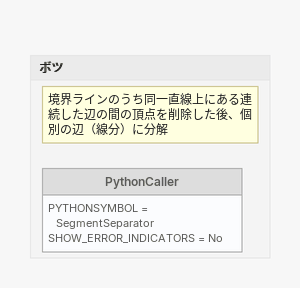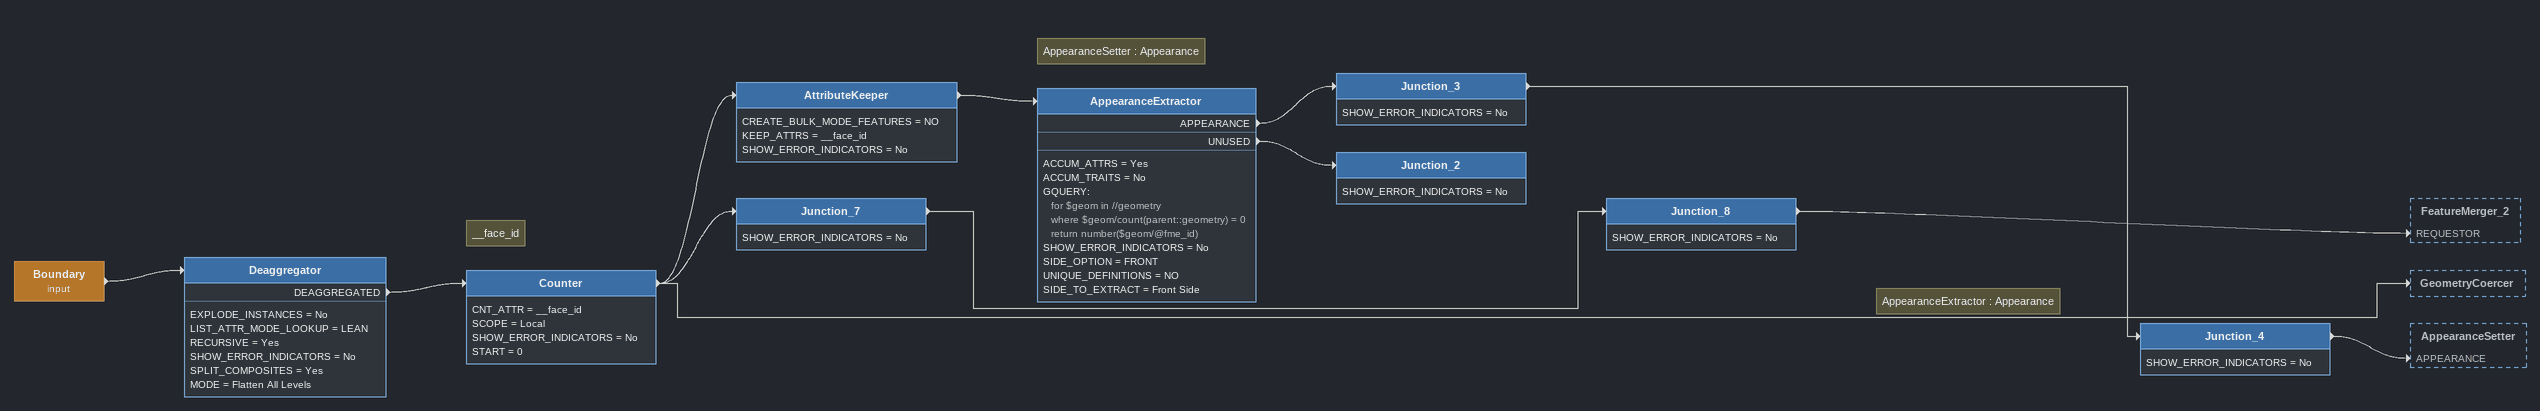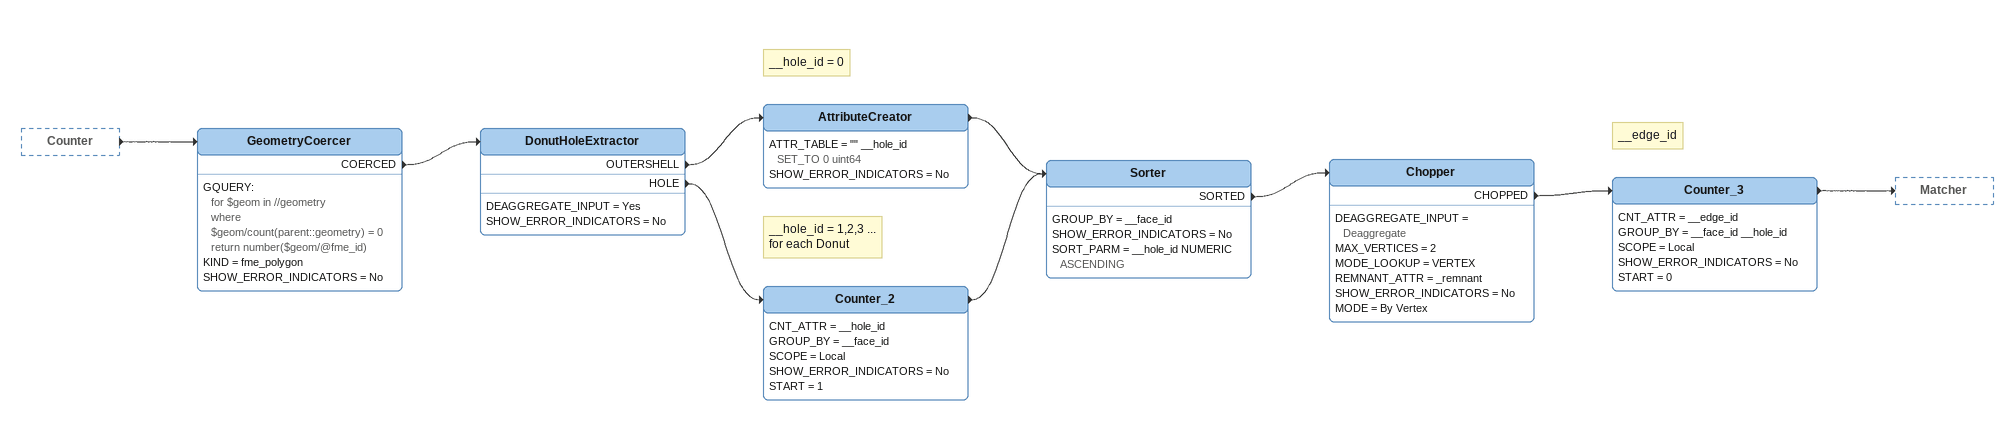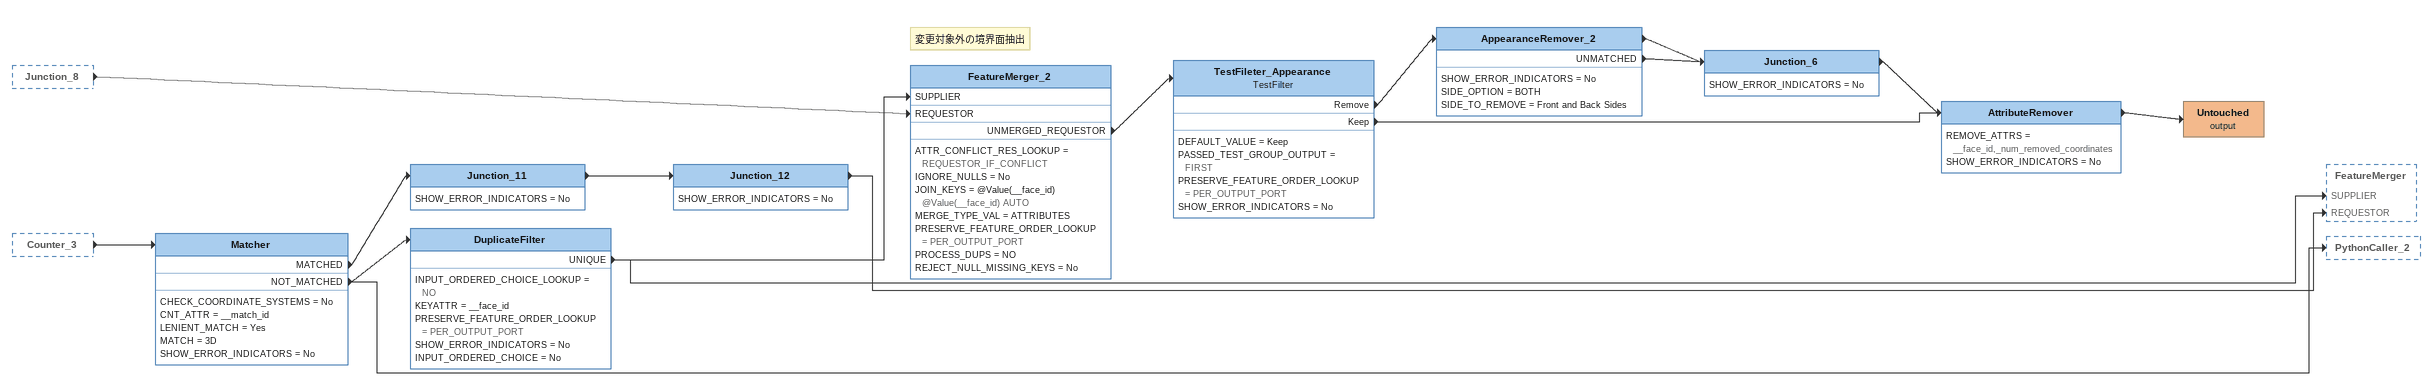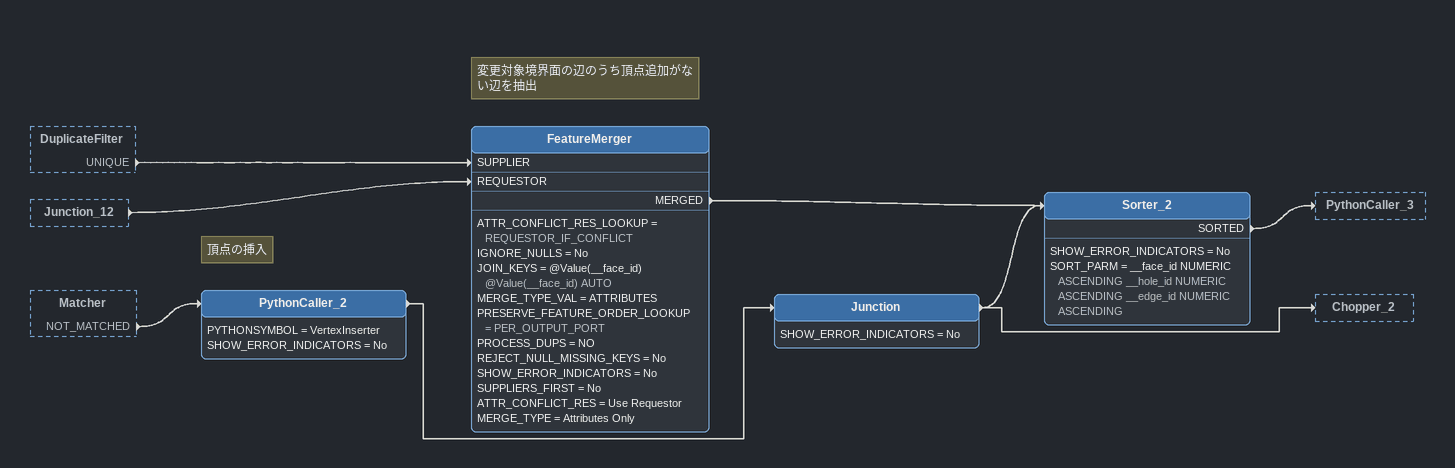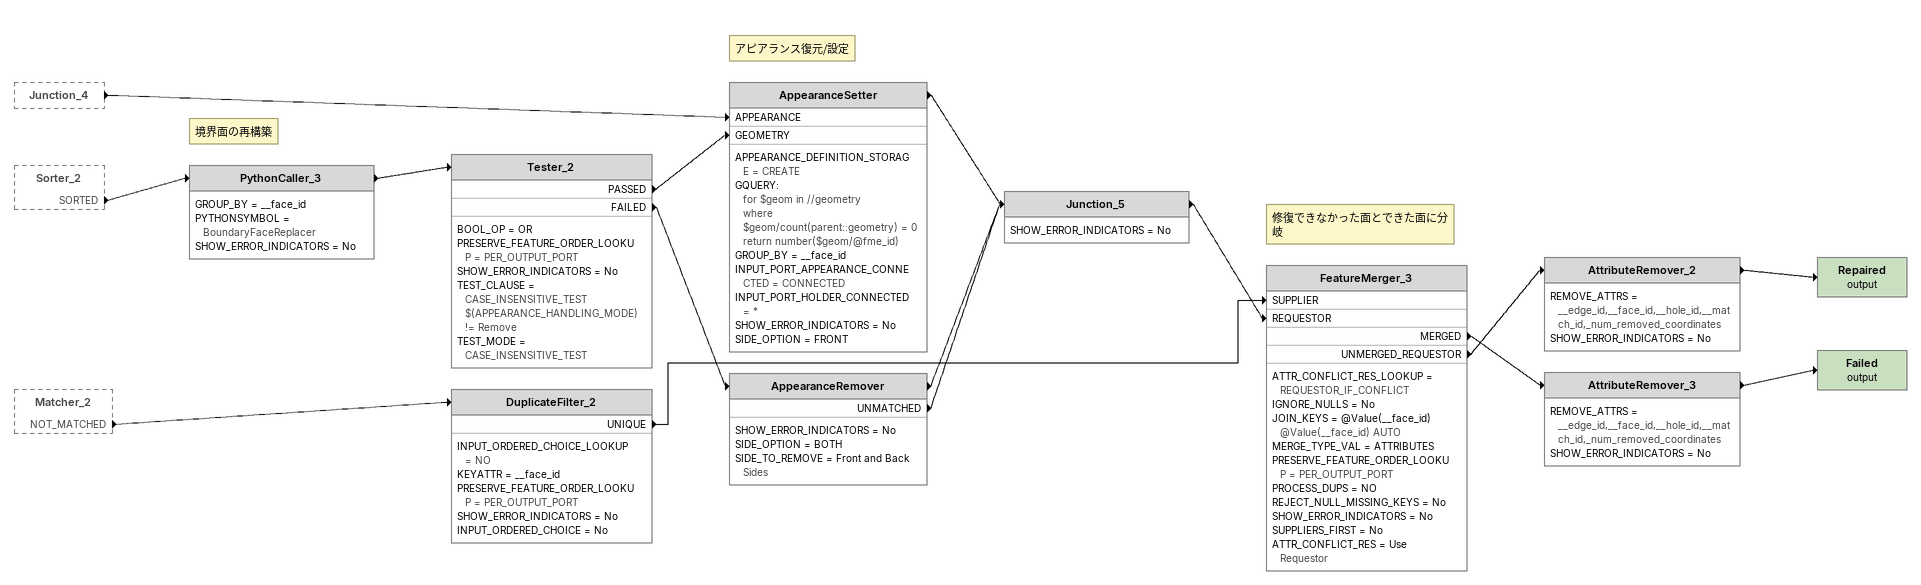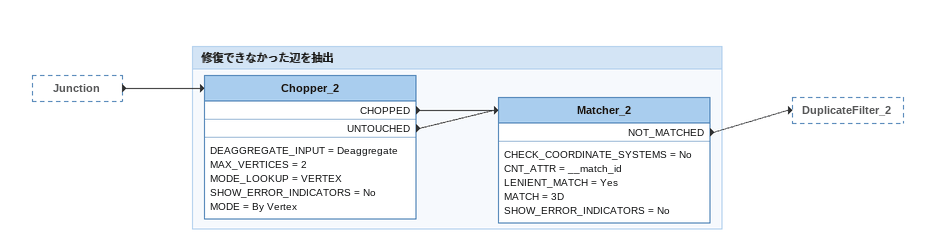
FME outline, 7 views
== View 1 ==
Bookmark: ボツ
Note: 境界ラインのうち同一直線上にある連続した辺の間の頂点を削除した後、個別の辺（線分）に分解
PythonCaller [off]
    PYTHONSYMBOL = SegmentSeparator
    SHOW_ERROR_INDICATORS = No

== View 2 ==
Boundary (input)
    -> Deaggregator
Deaggregator
    EXPLODE_INSTANCES = No
    LIST_ATTR_MODE_LOOKUP = LEAN
    RECURSIVE = Yes
    SHOW_ERROR_INDICATORS = No
    SPLIT_COMPOSITES = Yes
    MODE = Flatten All Levels
    DEAGGREGATED -> Counter
Note: __face_id
Counter
    CNT_ATTR = __face_id
    SCOPE = Local
    SHOW_ERROR_INDICATORS = No
    START = 0
    -> Junction_7
    -> GeometryCoercer
    -> AttributeKeeper
AttributeKeeper
    CREATE_BULK_MODE_FEATURES = NO
    KEEP_ATTRS = __face_id
    SHOW_ERROR_INDICATORS = No
    -> AppearanceExtractor
AppearanceExtractor
    ACCUM_ATTRS = Yes
    ACCUM_TRAITS = No
    GQUERY:
      for $geom in //geometry
      where $geom/count(parent::geometry) = 0
      return number($geom/@fme_id)
    SHOW_ERROR_INDICATORS = No
    SIDE_OPTION = FRONT
    UNIQUE_DEFINITIONS = NO
    SIDE_TO_EXTRACT = Front Side
    APPEARANCE -> Junction_3
    UNUSED -> Junction_2
Note: AppearanceSetter : Appearance
Junction_3
    SHOW_ERROR_INDICATORS = No
    -> Junction_4
Note: AppearanceExtractor : Appearance
Junction_4
    SHOW_ERROR_INDICATORS = No
    -> AppearanceSetter [APPEARANCE]
Junction_2
    SHOW_ERROR_INDICATORS = No
Junction_7
    SHOW_ERROR_INDICATORS = No
    -> Junction_8
Junction_8
    SHOW_ERROR_INDICATORS = No
    -> FeatureMerger_2 [REQUESTOR]

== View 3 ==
Counter [outside]
    -> GeometryCoercer
GeometryCoercer
    GQUERY:
      for $geom in //geometry
      where $geom/count(parent::geometry) = 0
      return number($geom/@fme_id)
    KIND = fme_polygon
    SHOW_ERROR_INDICATORS = No
    COERCED -> DonutHoleExtractor
DonutHoleExtractor
    DEAGGREGATE_INPUT = Yes
    SHOW_ERROR_INDICATORS = No
    OUTERSHELL -> AttributeCreator
    HOLE -> Counter_2
Note: __hole_id = 0
AttributeCreator
    ATTR_TABLE = "" __hole_id SET_TO 0 uint64
    SHOW_ERROR_INDICATORS = No
    -> Sorter
Note: __hole_id = 1,2,3 ... / for each Donut
Counter_2
    CNT_ATTR = __hole_id
    GROUP_BY = __face_id
    SCOPE = Local
    SHOW_ERROR_INDICATORS = No
    START = 1
    -> Sorter
Sorter
    GROUP_BY = __face_id
    SHOW_ERROR_INDICATORS = No
    SORT_PARM = __hole_id NUMERIC ASCENDING
    SORTED -> Chopper
Chopper
    DEAGGREGATE_INPUT = Deaggregate
    MAX_VERTICES = 2
    MODE_LOOKUP = VERTEX
    REMNANT_ATTR = _remnant
    SHOW_ERROR_INDICATORS = No
    MODE = By Vertex
    CHOPPED -> Counter_3
Note: __edge_id
Counter_3
    CNT_ATTR = __edge_id
    GROUP_BY = __face_id __hole_id
    SCOPE = Local
    SHOW_ERROR_INDICATORS = No
    START = 0
    -> Matcher

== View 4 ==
Junction_8 [outside]
    -> FeatureMerger_2 [REQUESTOR]
Counter_3 [outside]
    -> Matcher
Matcher
    CHECK_COORDINATE_SYSTEMS = No
    CNT_ATTR = __match_id
    LENIENT_MATCH = Yes
    MATCH = 3D
    SHOW_ERROR_INDICATORS = No
    MATCHED -> Junction_11
    NOT_MATCHED -> PythonCaller_2
    NOT_MATCHED -> DuplicateFilter
Junction_11
    SHOW_ERROR_INDICATORS = No
    -> Junction_12
Junction_12
    SHOW_ERROR_INDICATORS = No
    -> FeatureMerger [REQUESTOR]
DuplicateFilter
    INPUT_ORDERED_CHOICE_LOOKUP = NO
    KEYATTR = __face_id
    PRESERVE_FEATURE_ORDER_LOOKUP = PER_OUTPUT_PORT
    SHOW_ERROR_INDICATORS = No
    INPUT_ORDERED_CHOICE = No
    UNIQUE -> FeatureMerger_2 [SUPPLIER]
    UNIQUE -> FeatureMerger [SUPPLIER]
Note: 変更対象外の境界面抽出
FeatureMerger_2
    ATTR_CONFLICT_RES_LOOKUP = REQUESTOR_IF_CONFLICT
    IGNORE_NULLS = No
    JOIN_KEYS = @Value(__face_id) @Value(__face_id) AUTO
    MERGE_TYPE_VAL = ATTRIBUTES
    PRESERVE_FEATURE_ORDER_LOOKUP = PER_OUTPUT_PORT
    PROCESS_DUPS = NO
    REJECT_NULL_MISSING_KEYS = No
    UNMERGED_REQUESTOR -> TestFileter_Appearance
TestFileter_Appearance: TestFilter
    DEFAULT_VALUE = Keep
    PASSED_TEST_GROUP_OUTPUT = FIRST
    PRESERVE_FEATURE_ORDER_LOOKUP = PER_OUTPUT_PORT
    SHOW_ERROR_INDICATORS = No
    Remove -> AppearanceRemover_2
    Keep -> AttributeRemover
AppearanceRemover_2
    SHOW_ERROR_INDICATORS = No
    SIDE_OPTION = BOTH
    SIDE_TO_REMOVE = Front and Back Sides
    -> Junction_6
    UNMATCHED -> Junction_6
Junction_6
    SHOW_ERROR_INDICATORS = No
    -> AttributeRemover
AttributeRemover
    REMOVE_ATTRS = __face_id,_num_removed_coordinates
    SHOW_ERROR_INDICATORS = No
    -> Untouched (output)
Untouched (output)

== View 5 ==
DuplicateFilter [outside]
    UNIQUE -> FeatureMerger [SUPPLIER]
Junction_12 [outside]
    -> FeatureMerger [REQUESTOR]
Matcher [outside]
    NOT_MATCHED -> PythonCaller_2
Note: 変更対象境界面の辺のうち頂点追加がない辺を抽出
FeatureMerger
    ATTR_CONFLICT_RES_LOOKUP = REQUESTOR_IF_CONFLICT
    IGNORE_NULLS = No
    JOIN_KEYS = @Value(__face_id) @Value(__face_id) AUTO
    MERGE_TYPE_VAL = ATTRIBUTES
    PRESERVE_FEATURE_ORDER_LOOKUP = PER_OUTPUT_PORT
    PROCESS_DUPS = NO
    REJECT_NULL_MISSING_KEYS = No
    SHOW_ERROR_INDICATORS = No
    SUPPLIERS_FIRST = No
    ATTR_CONFLICT_RES = Use Requestor
    MERGE_TYPE = Attributes Only
    MERGED -> Sorter_2
Note: 頂点の挿入
PythonCaller_2
    PYTHONSYMBOL = VertexInserter
    SHOW_ERROR_INDICATORS = No
    -> Junction
Junction
    SHOW_ERROR_INDICATORS = No
    -> Sorter_2
    -> Chopper_2
Sorter_2
    SHOW_ERROR_INDICATORS = No
    SORT_PARM = __face_id NUMERIC ASCENDING __hole_id NUMERIC ASCENDING __edge_id NUMERIC ASCENDING
    SORTED -> PythonCaller_3

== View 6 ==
Junction_4 [outside]
    -> AppearanceSetter [APPEARANCE]
Sorter_2 [outside]
    SORTED -> PythonCaller_3
Matcher_2 [outside]
    NOT_MATCHED -> DuplicateFilter_2
Note: 境界面の再構築
PythonCaller_3
    GROUP_BY = __face_id
    PYTHONSYMBOL = BoundaryFaceReplacer
    SHOW_ERROR_INDICATORS = No
    -> Tester_2
Tester_2
    BOOL_OP = OR
    PRESERVE_FEATURE_ORDER_LOOKUP = PER_OUTPUT_PORT
    SHOW_ERROR_INDICATORS = No
    TEST_CLAUSE = CASE_INSENSITIVE_TEST $(APPEARANCE_HANDLING_MODE) != Remove
    TEST_MODE = CASE_INSENSITIVE_TEST
    PASSED -> AppearanceSetter [GEOMETRY]
    FAILED -> AppearanceRemover
Note: アピアランス復元/設定
AppearanceSetter
    APPEARANCE_DEFINITION_STORAGE = CREATE
    GQUERY:
      for $geom in //geometry
      where $geom/count(parent::geometry) = 0
      return number($geom/@fme_id)
    GROUP_BY = __face_id
    INPUT_PORT_APPEARANCE_CONNECTED = CONNECTED
    INPUT_PORT_HOLDER_CONNECTED = *
    SHOW_ERROR_INDICATORS = No
    SIDE_OPTION = FRONT
    -> Junction_5
AppearanceRemover
    SHOW_ERROR_INDICATORS = No
    SIDE_OPTION = BOTH
    SIDE_TO_REMOVE = Front and Back Sides
    -> Junction_5
    UNMATCHED -> Junction_5
Junction_5
    SHOW_ERROR_INDICATORS = No
    -> FeatureMerger_3 [REQUESTOR]
DuplicateFilter_2
    INPUT_ORDERED_CHOICE_LOOKUP = NO
    KEYATTR = __face_id
    PRESERVE_FEATURE_ORDER_LOOKUP = PER_OUTPUT_PORT
    SHOW_ERROR_INDICATORS = No
    INPUT_ORDERED_CHOICE = No
    UNIQUE -> FeatureMerger_3 [SUPPLIER]
Note: 修復できなかった面とできた面に分岐
FeatureMerger_3
    ATTR_CONFLICT_RES_LOOKUP = REQUESTOR_IF_CONFLICT
    IGNORE_NULLS = No
    JOIN_KEYS = @Value(__face_id) @Value(__face_id) AUTO
    MERGE_TYPE_VAL = ATTRIBUTES
    PRESERVE_FEATURE_ORDER_LOOKUP = PER_OUTPUT_PORT
    PROCESS_DUPS = NO
    REJECT_NULL_MISSING_KEYS = No
    SHOW_ERROR_INDICATORS = No
    SUPPLIERS_FIRST = No
    ATTR_CONFLICT_RES = Use Requestor
    MERGED -> AttributeRemover_3
    UNMERGED_REQUESTOR -> AttributeRemover_2
AttributeRemover_2
    REMOVE_ATTRS = __edge_id,__face_id,__hole_id,__match_id,_num_removed_coordinates
    SHOW_ERROR_INDICATORS = No
    -> Repaired (output)
Repaired (output)
AttributeRemover_3
    REMOVE_ATTRS = __edge_id,__face_id,__hole_id,__match_id,_num_removed_coordinates
    SHOW_ERROR_INDICATORS = No
    -> Failed (output)
Failed (output)

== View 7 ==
Junction [outside]
    -> Chopper_2

Bookmark: 修復できなかった辺を抽出
Chopper_2
    DEAGGREGATE_INPUT = Deaggregate
    MAX_VERTICES = 2
    MODE_LOOKUP = VERTEX
    SHOW_ERROR_INDICATORS = No
    MODE = By Vertex
    CHOPPED -> Matcher_2
    UNTOUCHED -> Matcher_2
Matcher_2
    CHECK_COORDINATE_SYSTEMS = No
    CNT_ATTR = __match_id
    LENIENT_MATCH = Yes
    MATCH = 3D
    SHOW_ERROR_INDICATORS = No
    NOT_MATCHED -> DuplicateFilter_2
